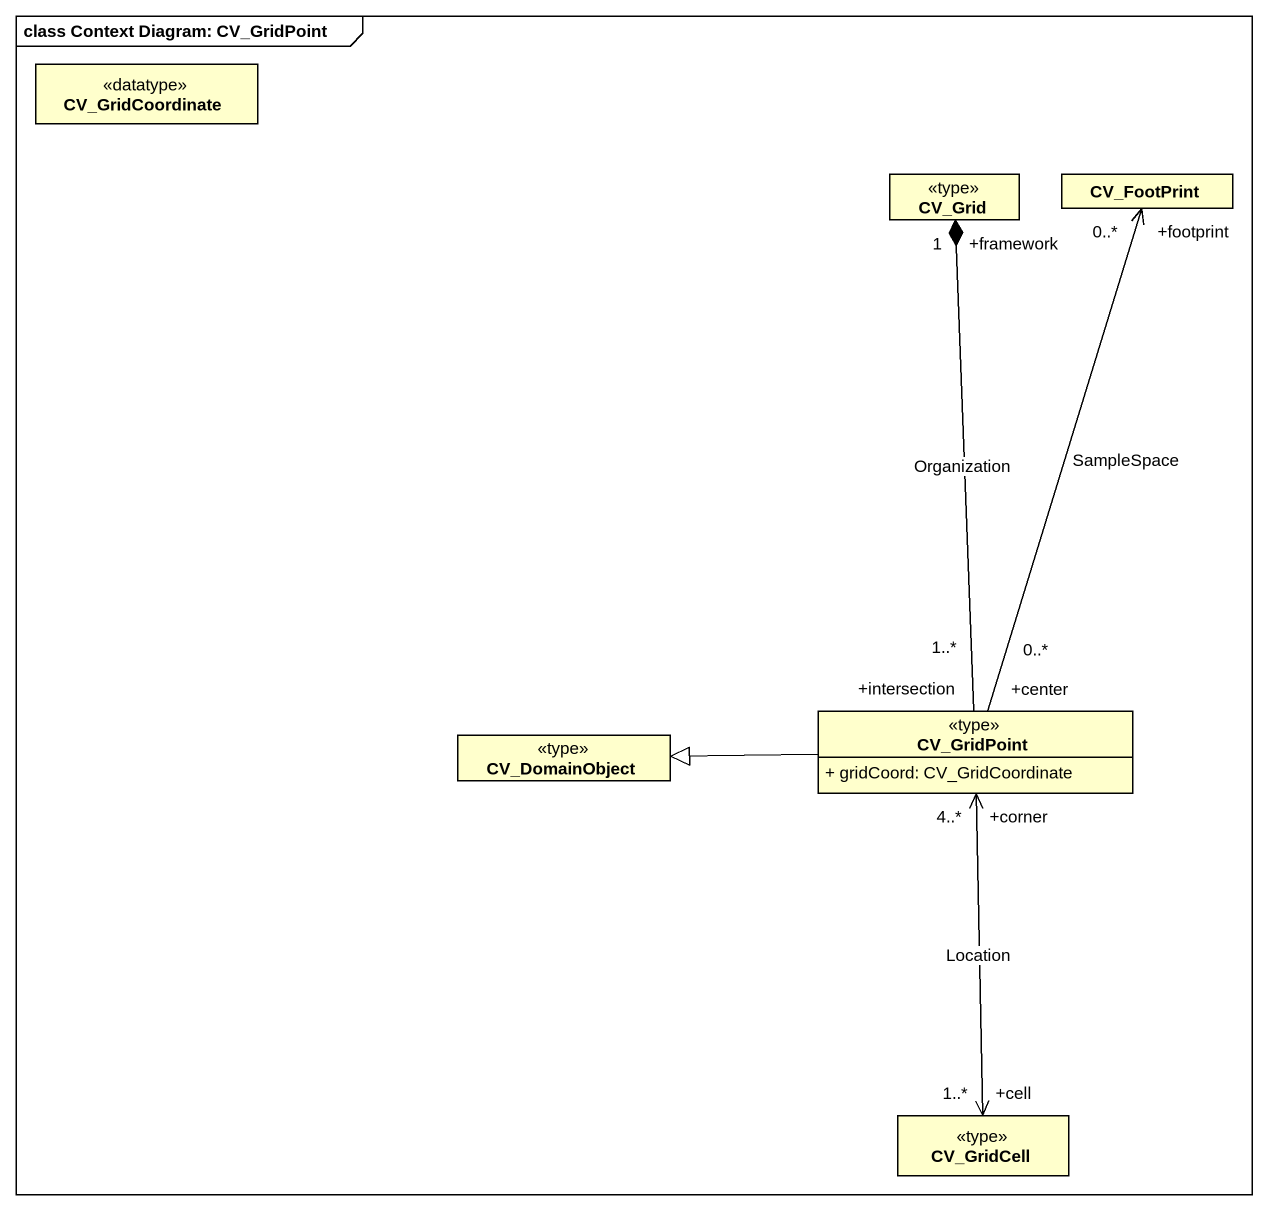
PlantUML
@startuml
mainframe class Context Diagram: CV_GridPoint
hide circle
hide empty members
skinparam classAttributeIconSize 0
class CV_GridCoordinate <<datatype>>
class CV_Grid <<type>>
class CV_FootPrint
class CV_GridPoint <<type>> {
  + gridCoord: CV_GridCoordinate
}
class CV_DomainObject <<type>>
class CV_GridCell <<type>>
CV_GridPoint "+intersection\n1..*" -up-* "+framework\n1" CV_Grid : Organization
CV_GridPoint "+center\n0..*" -up-> "+footprint\n0..*" CV_FootPrint : SampleSpace
CV_GridPoint -left-|> CV_DomainObject
CV_GridCell "+cell\n1..*" <-up-> "+corner\n4..*" CV_GridPoint : Location
@enduml
